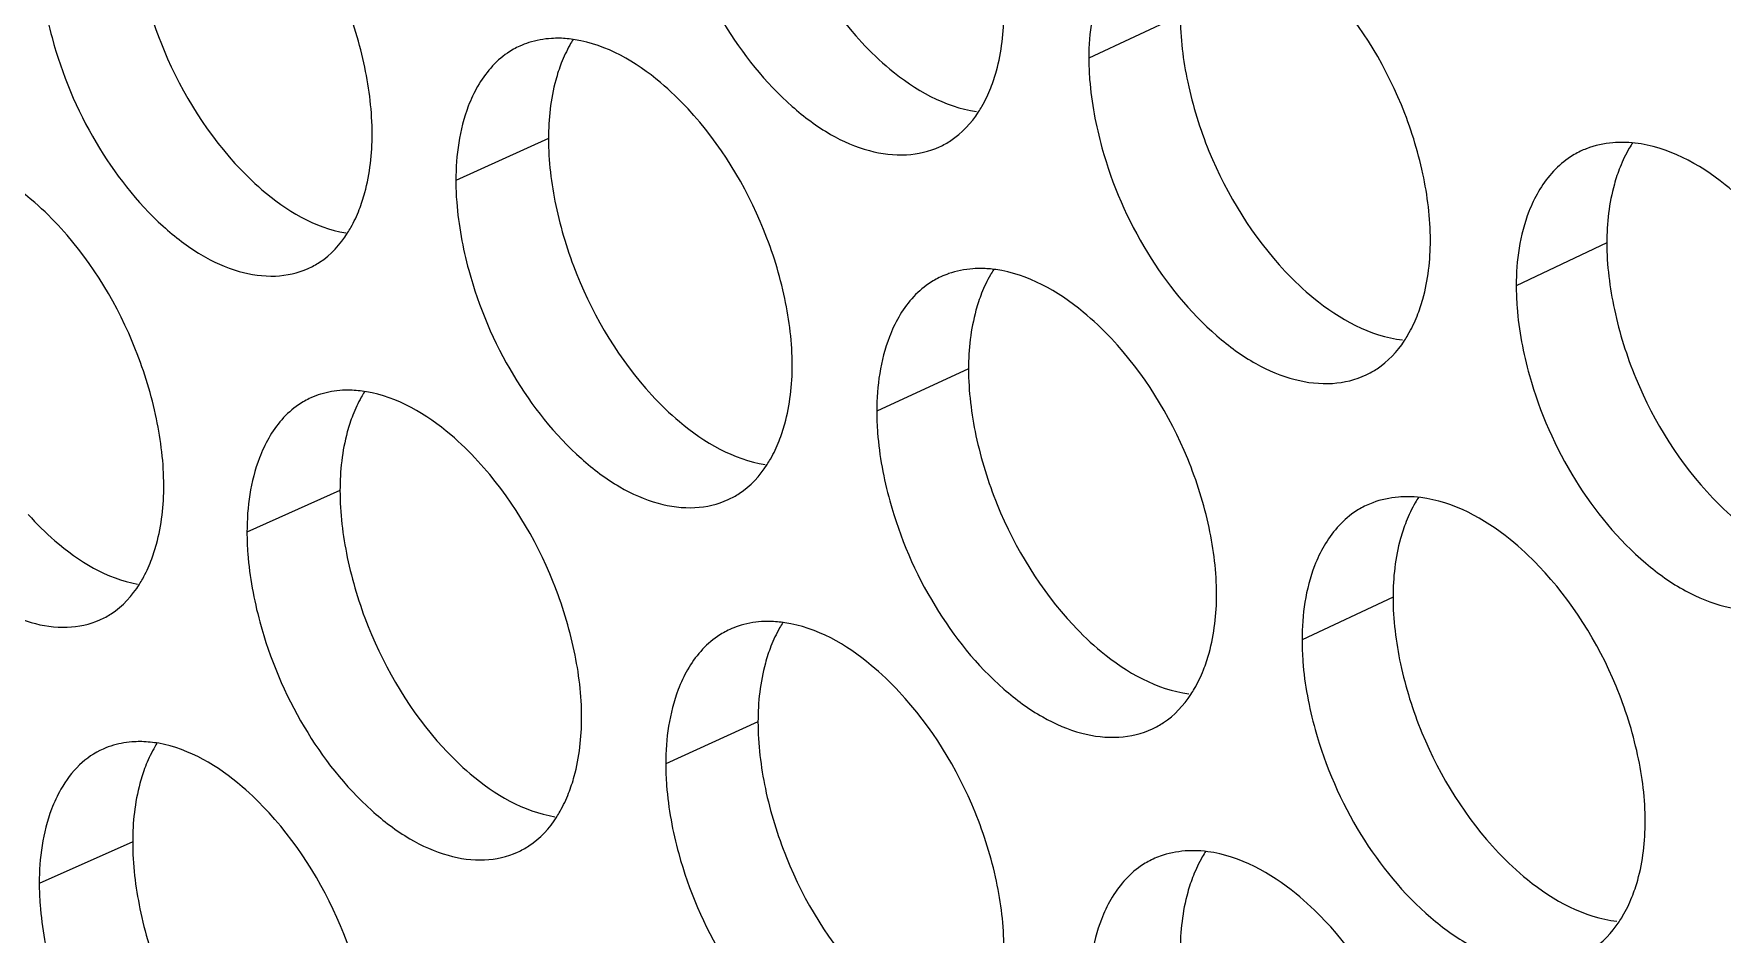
# Model space of a CAD drawing. Header units: millimetres. Extents: x 1177 to 4147, y 93 to 2194.
# Drawn here: x 2559.37 to 2573.57, y 967.18 to 974.76 of the extents above; entities that cross this region are included whole.
import ezdxf

# ---------------------------------------------------------------- set-up
doc = ezdxf.new("R2010")
doc.units = ezdxf.units.MM
doc.header["$LTSCALE"] = 0.1
doc.layers.get('0').update_dxf_attribs({"lineweight": 13})
doc.layers.add('标注', color=251, linetype='Continuous', lineweight=9)

# ---------------------------------------------------------------- blocks, each defined once
blk = doc.blocks.new('02')
at = {"layer": '标注'}
for p, q in [((4439.148, 983.998), (4438.049, 983.487)), ((4431.553, 982.518), (4430.44, 982.015)), ((4444.276, 981.264), (4443.187, 980.749)), ((4436.603, 979.749), (4435.5, 979.241)), ((4429.047, 978.286), (4427.929, 977.786)), ((4441.706, 977.003), (4440.612, 976.49)), ((4434.072, 975.505), (4432.963, 975)), ((4426.555, 974.061), (4425.432, 973.563)), ((4426.555, 974.061), (4425.432, 973.563))]:
    blk.add_line(p, q, dxfattribs=at)
for centre, radius, start, end in [((4431.628, 982.704), 1.017, 107.7472, 114.3481), ((4444.455, 981.062), 1.411, 83.5175, 89.6286), ((4444.413, 981.408), 1.06, 111.219, 115.391), ((4436.704, 979.918), 1.034, 109.1713, 114.7632), ((4436.739, 979.573), 1.384, 82.0095, 89.1943), ((4429.11, 978.481), 1.009, 107.0166, 114.1413), ((4441.831, 977.155), 1.051, 110.5478, 115.181), ((4441.87, 976.81), 1.402, 83.021, 89.4851), ((4434.159, 975.683), 1.026, 108.4653, 114.5554), ((4426.606, 974.263), 1.001, 106.2734, 113.935), ((4426.606, 974.263), 1.001, 106.2734, 113.935), ((4439.261, 972.909), 1.043, 109.8653, 114.9718), ((4439.298, 972.563), 1.393, 82.5184, 89.3404)]:
    blk.add_arc(centre, radius, start, end, dxfattribs=at)
for points, knots in [([(4434.072, 986.755), (4434.072, 986.486), (4434.141, 985.927), (4434.473, 984.847), (4434.934, 984.092), (4435.322, 983.674)], [0, 0, 0, 0, 0.23857, 0.494512, 1, 1, 1, 1]), ([(4429.434, 982.573), (4429.434, 982.842), (4429.365, 983.401), (4429.035, 984.482), (4428.579, 985.239), (4428.194, 985.661)], [0, 0, 0, 0, 0.238564, 0.494601, 1, 1, 1, 1]), ([(4426.555, 985.311), (4426.555, 985.041), (4426.623, 984.482), (4426.95, 983.4), (4427.402, 982.642), (4427.785, 982.22)], [0, 0, 0, 0, 0.238779, 0.49496, 1, 1, 1, 1]), ([(4433.119, 985.171), (4433.24, 984.73), (4433.594, 983.9), (4434.278, 983.041), (4434.915, 982.563), (4435.386, 982.357), (4435.845, 982.297), (4436.132, 982.364), (4436.256, 982.421)], [0, 0, 0, 0, 0.29785, 0.579458, 0.703775, 0.813505, 0.91067, 1, 1, 1, 1]), ([(4425.432, 984.813), (4425.432, 984.726), (4425.447, 984.362), (4425.514, 984.001), (4425.586, 983.733)], [0, 0, 0, 0, 0.238168, 1, 1, 1, 1]), ([(4438.314, 984.62), (4438.27, 984.543), (4438.104, 984.188), (4438.049, 983.789), (4438.049, 983.487)], [0, 0, 0, 0, 0.22617, 1, 1, 1, 1]), ([(4442.155, 981.295), (4442.155, 981.564), (4442.085, 982.122), (4441.745, 983.201), (4441.276, 983.953), (4440.884, 984.368)], [0, 0, 0, 0, 0.238218, 0.493853, 1, 1, 1, 1]), ([(4436.87, 983.129), (4436.897, 983.196), (4436.993, 983.489), (4437.028, 983.801), (4437.028, 984.038)], [0, 0, 0, 0, 0.231729, 1, 1, 1, 1]), ([(4439.148, 983.998), (4439.148, 983.729), (4439.218, 983.17), (4439.554, 982.09), (4440.02, 981.338), (4440.411, 980.922)], [0, 0, 0, 0, 0.238432, 0.494215, 1, 1, 1, 1]), ([(4425.586, 983.733), (4425.704, 983.293), (4426.05, 982.465), (4426.72, 981.602), (4427.345, 981.118), (4427.808, 980.906), (4428.258, 980.84), (4428.542, 980.902), (4428.664, 980.957)], [0, 0, 0, 0, 0.299261, 0.581563, 0.705826, 0.815161, 0.911598, 1, 1, 1, 1]), ([(4431.209, 983.631), (4431.157, 983.607), (4430.95, 983.492), (4430.791, 983.302), (4430.702, 983.147)], [0, 0, 0, 0, 0.240568, 1, 1, 1, 1]), ([(4431.685, 983.725), (4431.653, 983.725), (4431.53, 983.723), (4431.406, 983.701), (4431.318, 983.673)], [0, 0, 0, 0, 0.25692, 1, 1, 1, 1]), ([(4431.85, 983.71), (4431.836, 983.688), (4431.782, 983.597), (4431.737, 983.501), (4431.708, 983.426)], [0, 0, 0, 0, 0.242162, 1, 1, 1, 1]), ([(4433.231, 982.875), (4433.127, 982.987), (4432.745, 983.359), (4432.252, 983.648), (4431.873, 983.708)], [0, 0, 0, 0, 0.28502, 1, 1, 1, 1]), ([(4435.322, 983.674), (4435.427, 983.561), (4435.814, 983.187), (4436.316, 982.898), (4436.699, 982.844)], [0, 0, 0, 0, 0.285106, 1, 1, 1, 1]), ([(4431.708, 983.426), (4431.682, 983.36), (4431.587, 983.066), (4431.553, 982.755), (4431.553, 982.518)], [0, 0, 0, 0, 0.231346, 1, 1, 1, 1]), ([(4438.049, 983.487), (4438.049, 983.401), (4438.064, 983.037), (4438.133, 982.676), (4438.207, 982.409)], [0, 0, 0, 0, 0.238316, 1, 1, 1, 1]), ([(4430.702, 983.147), (4430.658, 983.071), (4430.494, 982.715), (4430.44, 982.317), (4430.44, 982.015)], [0, 0, 0, 0, 0.225445, 1, 1, 1, 1]), ([(4436.723, 982.839), (4436.737, 982.861), (4436.794, 982.954), (4436.84, 983.053), (4436.87, 983.129)], [0, 0, 0, 0, 0.242235, 1, 1, 1, 1]), ([(4434.484, 979.794), (4434.484, 980.063), (4434.414, 980.621), (4434.08, 981.702), (4433.619, 982.457), (4433.231, 982.875)], [0, 0, 0, 0, 0.238425, 0.494301, 1, 1, 1, 1]), ([(4436.256, 982.421), (4436.303, 982.442), (4436.487, 982.545), (4436.636, 982.706), (4436.723, 982.839)], [0, 0, 0, 0, 0.242501, 1, 1, 1, 1]), ([(4429.279, 981.665), (4429.305, 981.732), (4429.4, 982.025), (4429.434, 982.336), (4429.434, 982.573)], [0, 0, 0, 0, 0.231283, 1, 1, 1, 1]), ([(4431.553, 982.518), (4431.553, 982.249), (4431.622, 981.69), (4431.952, 980.609), (4432.41, 979.852), (4432.797, 979.433)], [0, 0, 0, 0, 0.238639, 0.494661, 1, 1, 1, 1]), ([(4438.207, 982.409), (4438.329, 981.967), (4438.688, 981.137), (4439.382, 980.28), (4440.027, 979.806), (4440.504, 979.604), (4440.967, 979.549), (4441.257, 979.618), (4441.383, 979.677)], [0, 0, 0, 0, 0.29692, 0.578074, 0.702428, 0.812421, 0.910064, 1, 1, 1, 1]), ([(4444.464, 982.473), (4444.426, 982.473), (4444.279, 982.468), (4444.132, 982.436), (4444.03, 982.396)], [0, 0, 0, 0, 0.257534, 1, 1, 1, 1]), ([(4444.59, 982.473), (4444.575, 982.45), (4444.515, 982.355), (4444.467, 982.254), (4444.435, 982.175)], [0, 0, 0, 0, 0.242329, 1, 1, 1, 1]), ([(4446.05, 981.642), (4445.94, 981.757), (4445.535, 982.134), (4445.01, 982.42), (4444.615, 982.464)], [0, 0, 0, 0, 0.284731, 1, 1, 1, 1]), ([(4425.696, 981.437), (4425.596, 981.547), (4425.227, 981.914), (4424.752, 982.206), (4424.385, 982.274)], [0, 0, 0, 0, 0.285125, 1, 1, 1, 1]), ([(4427.785, 982.22), (4427.887, 982.109), (4428.26, 981.739), (4428.743, 981.448), (4429.116, 981.385)], [0, 0, 0, 0, 0.285248, 1, 1, 1, 1]), ([(4443.959, 982.366), (4443.908, 982.341), (4443.703, 982.223), (4443.544, 982.036), (4443.454, 981.881)], [0, 0, 0, 0, 0.241601, 1, 1, 1, 1]), ([(4430.44, 982.015), (4430.44, 981.928), (4430.455, 981.564), (4430.522, 981.203), (4430.595, 980.936)], [0, 0, 0, 0, 0.238227, 1, 1, 1, 1]), ([(4444.435, 982.175), (4444.409, 982.108), (4444.311, 981.814), (4444.276, 981.502), (4444.276, 981.264)], [0, 0, 0, 0, 0.232089, 1, 1, 1, 1]), ([(4443.454, 981.881), (4443.41, 981.805), (4443.243, 981.45), (4443.187, 981.051), (4443.187, 980.749)], [0, 0, 0, 0, 0.226658, 1, 1, 1, 1]), ([(4429.139, 981.385), (4429.152, 981.406), (4429.206, 981.496), (4429.25, 981.591), (4429.279, 981.665)], [0, 0, 0, 0, 0.242155, 1, 1, 1, 1]), ([(4426.929, 978.346), (4426.929, 978.616), (4426.86, 979.175), (4426.532, 980.256), (4426.079, 981.014), (4425.696, 981.437)], [0, 0, 0, 0, 0.238635, 0.494751, 1, 1, 1, 1]), ([(4428.664, 980.957), (4428.712, 980.978), (4428.901, 981.081), (4429.052, 981.247), (4429.139, 981.385)], [0, 0, 0, 0, 0.24169, 1, 1, 1, 1]), ([(4441.996, 980.385), (4442.023, 980.452), (4442.12, 980.745), (4442.155, 981.057), (4442.155, 981.295)], [0, 0, 0, 0, 0.232027, 1, 1, 1, 1]), ([(4444.276, 981.264), (4444.276, 980.996), (4444.347, 980.437), (4444.686, 979.358), (4445.157, 978.608), (4445.552, 978.195)], [0, 0, 0, 0, 0.238296, 0.493918, 1, 1, 1, 1]), ([(4430.595, 980.936), (4430.715, 980.495), (4431.066, 979.666), (4431.746, 978.806), (4432.379, 978.325), (4432.847, 978.117), (4433.303, 978.056), (4433.588, 978.12), (4433.712, 978.177)], [0, 0, 0, 0, 0.298318, 0.580156, 0.704454, 0.814053, 0.910977, 1, 1, 1, 1]), ([(4436.27, 980.857), (4436.219, 980.833), (4436.013, 980.717), (4435.853, 980.528), (4435.764, 980.373)], [0, 0, 0, 0, 0.240997, 1, 1, 1, 1]), ([(4436.758, 980.956), (4436.724, 980.957), (4436.59, 980.953), (4436.457, 980.927), (4436.364, 980.895)], [0, 0, 0, 0, 0.257182, 1, 1, 1, 1]), ([(4436.907, 980.947), (4436.893, 980.925), (4436.837, 980.833), (4436.79, 980.734), (4436.76, 980.658)], [0, 0, 0, 0, 0.24222, 1, 1, 1, 1]), ([(4438.32, 980.114), (4438.214, 980.227), (4437.822, 980.601), (4437.316, 980.889), (4436.931, 980.943)], [0, 0, 0, 0, 0.284921, 1, 1, 1, 1]), ([(4440.411, 980.922), (4440.518, 980.808), (4440.914, 980.432), (4441.429, 980.145), (4441.819, 980.097)], [0, 0, 0, 0, 0.284983, 1, 1, 1, 1]), ([(4436.76, 980.658), (4436.734, 980.591), (4436.638, 980.298), (4436.603, 979.986), (4436.603, 979.749)], [0, 0, 0, 0, 0.231643, 1, 1, 1, 1]), ([(4443.187, 980.749), (4443.187, 980.662), (4443.202, 980.298), (4443.271, 979.938), (4443.346, 979.671)], [0, 0, 0, 0, 0.238377, 1, 1, 1, 1]), ([(4435.764, 980.373), (4435.72, 980.296), (4435.555, 979.941), (4435.5, 979.543), (4435.5, 979.241)], [0, 0, 0, 0, 0.225927, 1, 1, 1, 1]), ([(4441.844, 980.089), (4441.858, 980.112), (4441.917, 980.206), (4441.965, 980.307), (4441.996, 980.385)], [0, 0, 0, 0, 0.242305, 1, 1, 1, 1]), ([(4439.585, 977.038), (4439.585, 977.307), (4439.515, 977.866), (4439.177, 978.945), (4438.711, 979.698), (4438.32, 980.114)], [0, 0, 0, 0, 0.238287, 0.494002, 1, 1, 1, 1]), ([(4441.383, 979.677), (4441.428, 979.699), (4441.61, 979.801), (4441.757, 979.958), (4441.844, 980.089)], [0, 0, 0, 0, 0.243002, 1, 1, 1, 1]), ([(4434.327, 978.885), (4434.353, 978.952), (4434.449, 979.245), (4434.484, 979.557), (4434.484, 979.794)], [0, 0, 0, 0, 0.23158, 1, 1, 1, 1]), ([(4436.603, 979.749), (4436.603, 979.479), (4436.673, 978.921), (4437.007, 977.841), (4437.47, 977.087), (4437.86, 976.67)], [0, 0, 0, 0, 0.238501, 0.494363, 1, 1, 1, 1]), ([(4443.346, 979.671), (4443.47, 979.229), (4443.834, 978.398), (4444.537, 977.544), (4445.19, 977.073), (4445.673, 976.875), (4446.142, 976.824), (4446.434, 976.897), (4446.561, 976.958)], [0, 0, 0, 0, 0.295999, 0.576706, 0.701098, 0.811352, 0.909467, 1, 1, 1, 1]), ([(4423.101, 979.515), (4423.219, 979.075), (4423.562, 978.248), (4424.227, 977.384), (4424.849, 976.898), (4425.308, 976.685), (4425.756, 976.617), (4426.038, 976.676), (4426.16, 976.731)], [0, 0, 0, 0, 0.299735, 0.582272, 0.706518, 0.81572, 0.911912, 1, 1, 1, 1]), ([(4428.698, 979.402), (4428.646, 979.378), (4428.438, 979.263), (4428.279, 979.073), (4428.19, 978.918)], [0, 0, 0, 0, 0.240345, 1, 1, 1, 1]), ([(4429.168, 979.493), (4429.138, 979.494), (4429.019, 979.492), (4428.9, 979.472), (4428.815, 979.446)], [0, 0, 0, 0, 0.25678, 1, 1, 1, 1]), ([(4429.341, 979.475), (4429.328, 979.453), (4429.274, 979.363), (4429.23, 979.268), (4429.202, 979.194)], [0, 0, 0, 0, 0.242139, 1, 1, 1, 1]), ([(4430.706, 978.64), (4430.604, 978.752), (4430.226, 979.121), (4429.739, 979.412), (4429.364, 979.474)], [0, 0, 0, 0, 0.285061, 1, 1, 1, 1]), ([(4432.797, 979.433), (4432.9, 979.321), (4433.283, 978.948), (4433.779, 978.658), (4434.158, 978.601)], [0, 0, 0, 0, 0.285159, 1, 1, 1, 1]), ([(4429.202, 979.194), (4429.176, 979.128), (4429.081, 978.835), (4429.047, 978.523), (4429.047, 978.286)], [0, 0, 0, 0, 0.231198, 1, 1, 1, 1]), ([(4435.5, 979.241), (4435.5, 979.154), (4435.515, 978.79), (4435.583, 978.429), (4435.657, 978.162)], [0, 0, 0, 0, 0.238286, 1, 1, 1, 1]), ([(4428.19, 978.918), (4428.147, 978.841), (4427.983, 978.486), (4427.929, 978.088), (4427.929, 977.786)], [0, 0, 0, 0, 0.225206, 1, 1, 1, 1]), ([(4434.182, 978.598), (4434.196, 978.62), (4434.251, 978.712), (4434.297, 978.81), (4434.327, 978.885)], [0, 0, 0, 0, 0.242205, 1, 1, 1, 1]), ([(4431.952, 975.555), (4431.952, 975.824), (4431.883, 976.383), (4431.551, 977.464), (4431.092, 978.22), (4430.706, 978.64)], [0, 0, 0, 0, 0.238495, 0.494451, 1, 1, 1, 1]), ([(4433.712, 978.177), (4433.759, 978.198), (4433.945, 978.301), (4434.095, 978.463), (4434.182, 978.598)], [0, 0, 0, 0, 0.242239, 1, 1, 1, 1]), ([(4426.775, 977.439), (4426.8, 977.506), (4426.895, 977.799), (4426.929, 978.11), (4426.929, 978.346)], [0, 0, 0, 0, 0.231134, 1, 1, 1, 1]), ([(4429.047, 978.286), (4429.047, 978.017), (4429.116, 977.458), (4429.444, 976.377), (4429.9, 975.619), (4430.284, 975.199)], [0, 0, 0, 0, 0.238709, 0.494811, 1, 1, 1, 1]), ([(4435.657, 978.162), (4435.778, 977.72), (4436.135, 976.891), (4436.823, 976.033), (4437.464, 975.557), (4437.939, 975.352), (4438.399, 975.295), (4438.688, 975.363), (4438.813, 975.421)], [0, 0, 0, 0, 0.297384, 0.578764, 0.7031, 0.812961, 0.910366, 1, 1, 1, 1]), ([(4441.883, 978.212), (4441.846, 978.212), (4441.703, 978.207), (4441.561, 978.177), (4441.462, 978.14)], [0, 0, 0, 0, 0.257421, 1, 1, 1, 1]), ([(4442.016, 978.208), (4442.001, 978.186), (4441.943, 978.092), (4441.895, 977.991), (4441.864, 977.913)], [0, 0, 0, 0, 0.24229, 1, 1, 1, 1]), ([(4443.46, 977.377), (4443.352, 977.491), (4442.951, 977.867), (4442.433, 978.154), (4442.04, 978.201)], [0, 0, 0, 0, 0.2848, 1, 1, 1, 1]), ([(4445.552, 978.195), (4445.662, 978.08), (4446.067, 977.701), (4446.594, 977.416), (4446.991, 977.374)], [0, 0, 0, 0, 0.28484, 1, 1, 1, 1]), ([(4425.3, 977.998), (4425.4, 977.887), (4425.769, 977.518), (4426.246, 977.226), (4426.614, 977.161)], [0, 0, 0, 0, 0.285283, 1, 1, 1, 1]), ([(4441.383, 978.107), (4441.332, 978.083), (4441.127, 977.965), (4440.967, 977.777), (4440.878, 977.622)], [0, 0, 0, 0, 0.241405, 1, 1, 1, 1]), ([(4427.929, 977.786), (4427.929, 977.699), (4427.944, 977.335), (4428.011, 976.974), (4428.084, 976.706)], [0, 0, 0, 0, 0.238197, 1, 1, 1, 1]), ([(4441.864, 977.913), (4441.838, 977.846), (4441.74, 977.553), (4441.706, 977.24), (4441.706, 977.003)], [0, 0, 0, 0, 0.231941, 1, 1, 1, 1]), ([(4440.878, 977.622), (4440.833, 977.546), (4440.667, 977.191), (4440.612, 976.792), (4440.612, 976.49)], [0, 0, 0, 0, 0.226413, 1, 1, 1, 1]), ([(4426.637, 977.162), (4426.65, 977.183), (4426.703, 977.272), (4426.746, 977.366), (4426.775, 977.439)], [0, 0, 0, 0, 0.242135, 1, 1, 1, 1]), ([(4444.738, 974.307), (4444.738, 974.576), (4444.667, 975.134), (4444.326, 976.213), (4443.855, 976.963), (4443.46, 977.377)], [0, 0, 0, 0, 0.23815, 0.493704, 1, 1, 1, 1]), ([(4426.16, 976.731), (4426.208, 976.752), (4426.399, 976.855), (4426.55, 977.023), (4426.637, 977.162)], [0, 0, 0, 0, 0.241404, 1, 1, 1, 1]), ([(4439.427, 976.129), (4439.453, 976.196), (4439.55, 976.489), (4439.585, 976.801), (4439.585, 977.038)], [0, 0, 0, 0, 0.231878, 1, 1, 1, 1]), ([(4441.706, 977.003), (4441.706, 976.734), (4441.776, 976.176), (4442.114, 975.096), (4442.582, 974.345), (4442.975, 973.93)], [0, 0, 0, 0, 0.238364, 0.494066, 1, 1, 1, 1]), ([(4428.084, 976.706), (4428.203, 976.266), (4428.552, 975.437), (4429.226, 974.576), (4429.855, 974.094), (4430.321, 973.884), (4430.774, 973.82), (4431.058, 973.883), (4431.182, 973.939)], [0, 0, 0, 0, 0.298788, 0.580857, 0.705138, 0.814605, 0.911286, 1, 1, 1, 1]), ([(4433.733, 976.616), (4433.681, 976.592), (4433.475, 976.476), (4433.315, 976.287), (4433.226, 976.132)], [0, 0, 0, 0, 0.240785, 1, 1, 1, 1]), ([(4434.215, 976.712), (4434.182, 976.713), (4434.053, 976.71), (4433.925, 976.686), (4433.835, 976.656)], [0, 0, 0, 0, 0.257054, 1, 1, 1, 1]), ([(4434.372, 976.7), (4434.358, 976.679), (4434.303, 976.587), (4434.257, 976.49), (4434.228, 976.414)], [0, 0, 0, 0, 0.242189, 1, 1, 1, 1]), ([(4435.769, 975.867), (4435.664, 975.979), (4435.277, 976.352), (4434.778, 976.641), (4434.396, 976.697)], [0, 0, 0, 0, 0.284973, 1, 1, 1, 1]), ([(4437.86, 976.67), (4437.966, 976.556), (4438.358, 976.181), (4438.866, 975.893), (4439.253, 975.842)], [0, 0, 0, 0, 0.285047, 1, 1, 1, 1]), ([(4434.228, 976.414), (4434.202, 976.348), (4434.106, 976.054), (4434.072, 975.742), (4434.072, 975.505)], [0, 0, 0, 0, 0.231495, 1, 1, 1, 1]), ([(4440.612, 976.49), (4440.612, 976.403), (4440.627, 976.04), (4440.696, 975.679), (4440.77, 975.412)], [0, 0, 0, 0, 0.238347, 1, 1, 1, 1]), ([(4433.226, 976.132), (4433.182, 976.056), (4433.018, 975.7), (4432.963, 975.302), (4432.963, 975)], [0, 0, 0, 0, 0.225686, 1, 1, 1, 1]), ([(4439.277, 975.836), (4439.291, 975.859), (4439.349, 975.952), (4439.396, 976.052), (4439.427, 976.129)], [0, 0, 0, 0, 0.242268, 1, 1, 1, 1]), ([(4437.028, 972.788), (4437.028, 973.057), (4436.958, 973.616), (4436.622, 974.696), (4436.159, 975.449), (4435.769, 975.867)], [0, 0, 0, 0, 0.238356, 0.494151, 1, 1, 1, 1]), ([(4438.813, 975.421), (4438.859, 975.443), (4439.042, 975.545), (4439.19, 975.704), (4439.277, 975.836)], [0, 0, 0, 0, 0.242755, 1, 1, 1, 1]), ([(4431.796, 974.647), (4431.822, 974.714), (4431.918, 975.007), (4431.952, 975.318), (4431.952, 975.555)], [0, 0, 0, 0, 0.231431, 1, 1, 1, 1]), ([(4434.072, 975.505), (4434.072, 975.236), (4434.141, 974.677), (4434.473, 973.597), (4434.934, 972.842), (4435.322, 972.424)], [0, 0, 0, 0, 0.23857, 0.494512, 1, 1, 1, 1]), ([(4440.77, 975.412), (4440.893, 974.97), (4441.255, 974.139), (4441.953, 973.284), (4442.602, 972.812), (4443.082, 972.611), (4443.548, 972.558), (4443.839, 972.63), (4443.965, 972.689)], [0, 0, 0, 0, 0.296459, 0.577388, 0.701761, 0.811885, 0.909764, 1, 1, 1, 1]), ([(4426.2, 975.178), (4426.095, 975.132), (4425.895, 974.995), (4425.752, 974.801), (4425.692, 974.694)], [0, 0, 0, 0, 0.481736, 1, 1, 1, 1]), ([(4426.2, 975.178), (4426.095, 975.132), (4425.895, 974.995), (4425.752, 974.801), (4425.692, 974.694)], [0, 0, 0, 0, 0.481736, 1, 1, 1, 1]), ([(4426.665, 975.267), (4426.635, 975.268), (4426.521, 975.266), (4426.407, 975.248), (4426.325, 975.224)], [0, 0, 0, 0, 0.256633, 1, 1, 1, 1]), ([(4426.665, 975.267), (4426.635, 975.268), (4426.521, 975.266), (4426.407, 975.248), (4426.325, 975.224)], [0, 0, 0, 0, 0.256633, 1, 1, 1, 1]), ([(4426.845, 975.246), (4426.832, 975.224), (4426.78, 975.135), (4426.737, 975.041), (4426.708, 974.968)], [0, 0, 0, 0, 0.242119, 1, 1, 1, 1]), ([(4426.845, 975.246), (4426.832, 975.224), (4426.78, 975.135), (4426.737, 975.041), (4426.708, 974.968)], [0, 0, 0, 0, 0.242119, 1, 1, 1, 1]), ([(4428.194, 974.411), (4428.093, 974.522), (4427.72, 974.89), (4427.239, 975.181), (4426.868, 975.247)], [0, 0, 0, 0, 0.285096, 1, 1, 1, 1]), ([(4428.194, 974.411), (4428.093, 974.522), (4427.72, 974.89), (4427.239, 975.181), (4426.868, 975.247)], [0, 0, 0, 0, 0.285096, 1, 1, 1, 1]), ([(4430.284, 975.199), (4430.387, 975.087), (4430.765, 974.716), (4431.254, 974.425), (4431.631, 974.365)], [0, 0, 0, 0, 0.285206, 1, 1, 1, 1]), ([(4426.708, 974.968), (4426.683, 974.902), (4426.588, 974.609), (4426.555, 974.297), (4426.555, 974.061)], [0, 0, 0, 0, 0.23105, 1, 1, 1, 1]), ([(4426.708, 974.968), (4426.683, 974.902), (4426.588, 974.609), (4426.555, 974.297), (4426.555, 974.061)], [0, 0, 0, 0, 0.23105, 1, 1, 1, 1]), ([(4432.963, 975), (4432.963, 974.913), (4432.978, 974.549), (4433.046, 974.188), (4433.119, 973.921)], [0, 0, 0, 0, 0.238256, 1, 1, 1, 1]), ([(4425.692, 974.694), (4425.648, 974.618), (4425.485, 974.263), (4425.432, 973.865), (4425.432, 973.563)], [0, 0, 0, 0, 0.224968, 1, 1, 1, 1]), ([(4425.692, 974.694), (4425.648, 974.618), (4425.485, 974.263), (4425.432, 973.865), (4425.432, 973.563)], [0, 0, 0, 0, 0.224968, 1, 1, 1, 1]), ([(4431.654, 974.364), (4431.667, 974.385), (4431.722, 974.476), (4431.767, 974.573), (4431.796, 974.647)], [0, 0, 0, 0, 0.242178, 1, 1, 1, 1]), ([(4429.434, 971.323), (4429.434, 971.592), (4429.365, 972.151), (4429.035, 973.232), (4428.579, 973.989), (4428.194, 974.411)], [0, 0, 0, 0, 0.238564, 0.494601, 1, 1, 1, 1]), ([(4429.434, 971.323), (4429.434, 971.592), (4429.365, 972.151), (4429.035, 973.232), (4428.579, 973.989), (4428.194, 974.411)], [0, 0, 0, 0, 0.238564, 0.494601, 1, 1, 1, 1]), ([(4431.182, 973.939), (4431.229, 973.96), (4431.417, 974.063), (4431.567, 974.227), (4431.654, 974.364)], [0, 0, 0, 0, 0.241969, 1, 1, 1, 1]), ([(4444.578, 973.397), (4444.605, 973.464), (4444.703, 973.757), (4444.738, 974.07), (4444.738, 974.307)], [0, 0, 0, 0, 0.232176, 1, 1, 1, 1]), ([(4426.555, 974.061), (4426.555, 973.791), (4426.623, 973.232), (4426.95, 972.15), (4427.402, 971.392), (4427.785, 970.97)], [0, 0, 0, 0, 0.238779, 0.49496, 1, 1, 1, 1]), ([(4426.555, 974.061), (4426.555, 973.791), (4426.623, 973.232), (4426.95, 972.15), (4427.402, 971.392), (4427.785, 970.97)], [0, 0, 0, 0, 0.238779, 0.49496, 1, 1, 1, 1]), ([(4433.119, 973.921), (4433.24, 973.48), (4433.594, 972.65), (4434.278, 971.791), (4434.915, 971.313), (4435.386, 971.107), (4435.845, 971.047), (4436.132, 971.114), (4436.256, 971.171)], [0, 0, 0, 0, 0.29785, 0.579458, 0.703775, 0.813505, 0.91067, 1, 1, 1, 1]), ([(4439.314, 973.956), (4439.278, 973.956), (4439.14, 973.952), (4439.003, 973.924), (4438.906, 973.889)], [0, 0, 0, 0, 0.257304, 1, 1, 1, 1]), ([(4439.455, 973.95), (4439.441, 973.928), (4439.383, 973.834), (4439.336, 973.735), (4439.306, 973.657)], [0, 0, 0, 0, 0.242253, 1, 1, 1, 1]), ([(4440.884, 973.118), (4440.776, 973.231), (4440.38, 973.606), (4439.868, 973.893), (4439.479, 973.944)], [0, 0, 0, 0, 0.284863, 1, 1, 1, 1]), ([(4442.975, 973.93), (4443.084, 973.816), (4443.484, 973.438), (4444.005, 973.152), (4444.398, 973.107)], [0, 0, 0, 0, 0.284914, 1, 1, 1, 1]), ([(4438.82, 973.854), (4438.769, 973.83), (4438.563, 973.713), (4438.404, 973.524), (4438.314, 973.37)], [0, 0, 0, 0, 0.241203, 1, 1, 1, 1]), ([(4425.432, 973.563), (4425.432, 973.476), (4425.447, 973.112), (4425.514, 972.751), (4425.586, 972.483)], [0, 0, 0, 0, 0.238168, 1, 1, 1, 1]), ([(4425.432, 973.563), (4425.432, 973.476), (4425.447, 973.112), (4425.514, 972.751), (4425.586, 972.483)], [0, 0, 0, 0, 0.238168, 1, 1, 1, 1]), ([(4439.306, 973.657), (4439.279, 973.591), (4439.183, 973.297), (4439.148, 972.985), (4439.148, 972.748)], [0, 0, 0, 0, 0.231792, 1, 1, 1, 1]), ([(4438.314, 973.37), (4438.27, 973.293), (4438.104, 972.938), (4438.049, 972.539), (4438.049, 972.237)], [0, 0, 0, 0, 0.22617, 1, 1, 1, 1]), ([(4444.423, 973.099), (4444.438, 973.121), (4444.498, 973.217), (4444.547, 973.318), (4444.578, 973.397)], [0, 0, 0, 0, 0.242345, 1, 1, 1, 1]), ([(4442.155, 970.045), (4442.155, 970.314), (4442.085, 970.872), (4441.745, 971.951), (4441.276, 972.703), (4440.884, 973.118)], [0, 0, 0, 0, 0.238218, 0.493853, 1, 1, 1, 1]), ([(4443.965, 972.689), (4444.01, 972.711), (4444.191, 972.813), (4444.337, 972.969), (4444.423, 973.099)], [0, 0, 0, 0, 0.243242, 1, 1, 1, 1])]:
    blk.add_open_spline(points, degree=3, knots=knots, dxfattribs=at)
for points in [[(4431.873, 983.708), (4431.811, 983.718), (4431.748, 983.724), (4431.685, 983.725)], [(4429.364, 979.474), (4429.299, 979.485), (4429.234, 979.492), (4429.168, 979.493)], [(4434.396, 976.697), (4434.336, 976.706), (4434.275, 976.712), (4434.215, 976.712)], [(4426.868, 975.247), (4426.801, 975.258), (4426.733, 975.265), (4426.665, 975.267)], [(4426.868, 975.247), (4426.801, 975.258), (4426.733, 975.265), (4426.665, 975.267)]]:
    blk.add_open_spline(points, degree=3, dxfattribs=at)

msp = doc.modelspace()

# ---------------------------------------------------------------- block references
at = {"xscale": 0.7, "yscale": 0.7, "zscale": 0.7}
msp.add_blockref('02', (-538.391, 286.112), dxfattribs=at)

doc.saveas('drawing.dxf')
